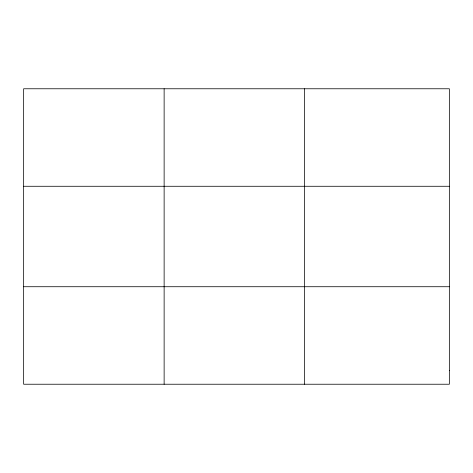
<?xml version="1.0" encoding="UTF-8"?>
<svg xmlns="http://www.w3.org/2000/svg" width="473" height="473" viewBox="0 0 473 473"><rect width="100%" height="100%" fill="white"/><g stroke="black" fill="none" stroke-linecap="round" stroke-linejoin="round"><path stroke-width="0.71" d="M164.131 88.77L164.131 384.23M304.612 88.77L304.612 384.23M23.65 186.273L449.35 186.273M23.65 286.727L449.35 286.727M449.35 370.3L449.35 384.23L23.65 384.23L23.65 88.77L449.35 88.77L449.35 370.3"/></g></svg>
